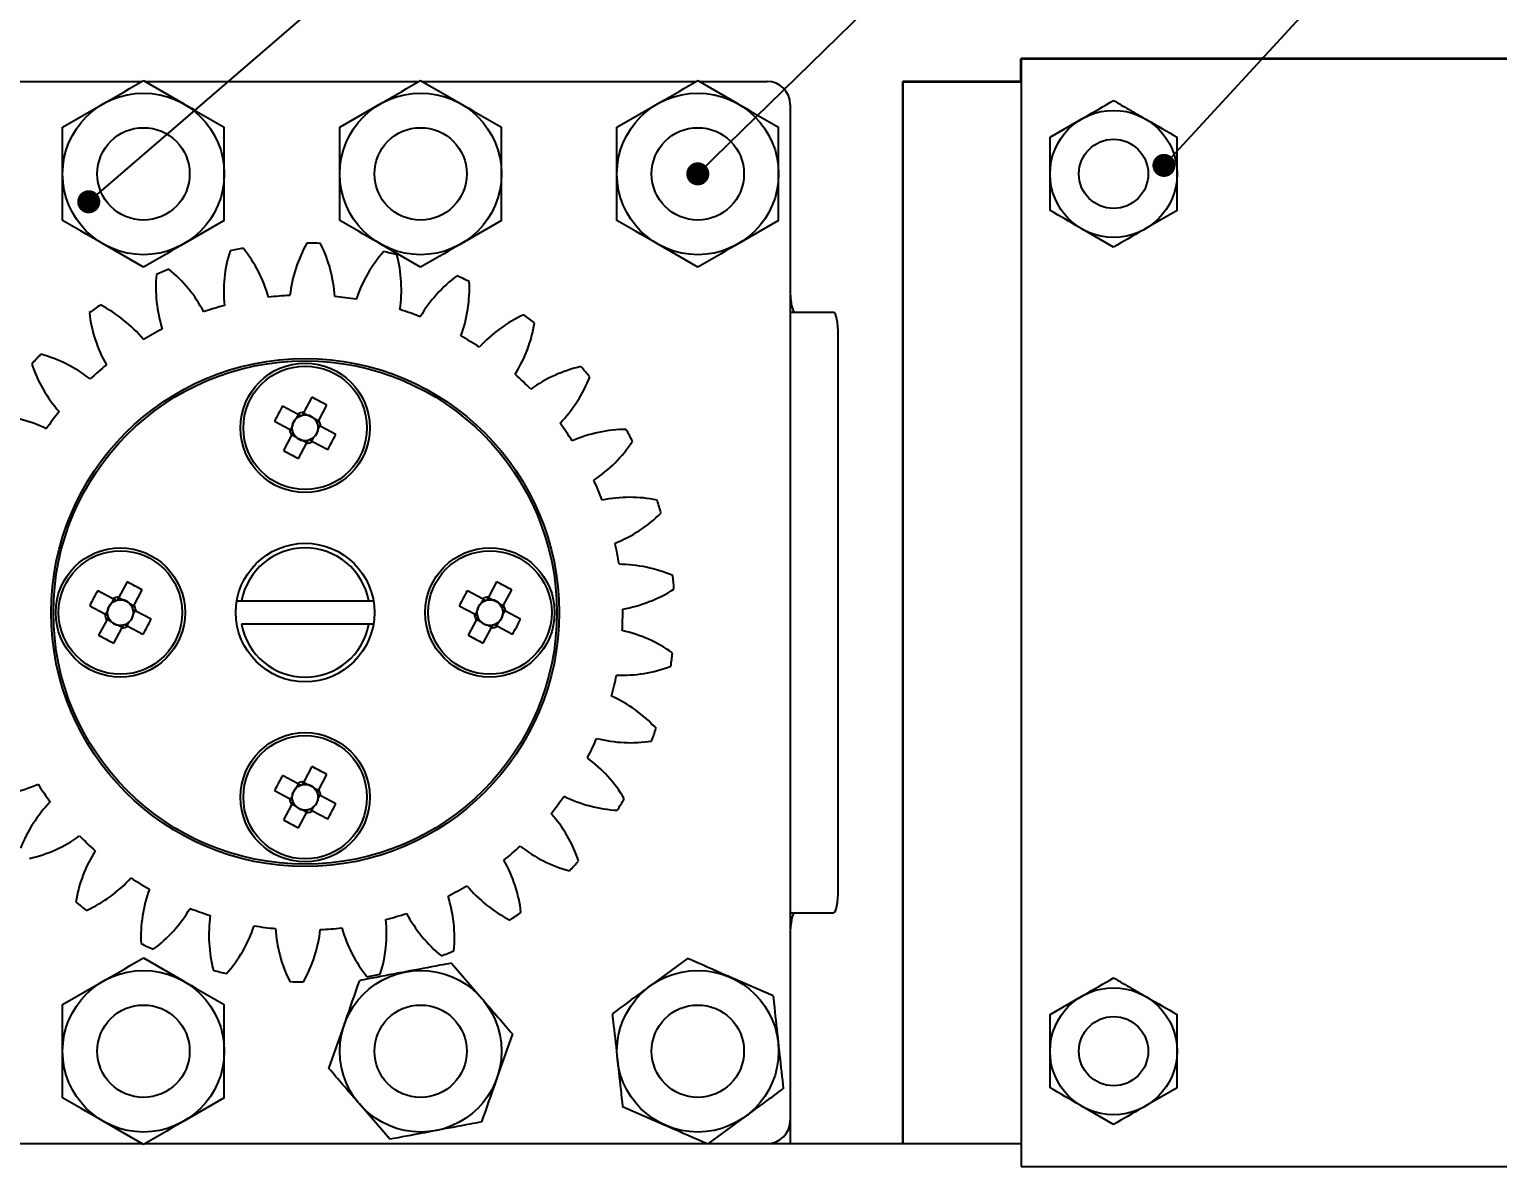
# Model space of a CAD drawing. Header units: millimetres. Extents: x 19686 to 36223, y 4362 to 8014.
# Drawn here: x 19881.4 to 19945, y 4538.4 to 4587.7 of the extents above; entities that cross this region are included whole.
import ezdxf
from ezdxf import colors
from ezdxf.entities.mleader import LeaderData, LeaderLine
from ezdxf.math import Vec2, Vec3

# ---------------------------------------------------------------- set-up
doc = ezdxf.new("R2010")
doc.units = ezdxf.units.MM
doc.layers.get('0').update_dxf_attribs({"lineweight": 35})
doc.layers.add('Nét mảnh', color=130, linetype='Continuous', lineweight=13)
doc.layers.add('Nét đậm', color=7, linetype='Continuous', lineweight=35)
doc.styles.add('MtXpl_TCVN_7284', font='')
doc.styles.get("Standard").update_dxf_attribs({"font": '', "height": 4.375})
doc.styles.get('MtXpl_TCVN_7284').set_extended_font_data('TCVN 7284')
doc.styles.get('Standard').set_extended_font_data('TCVN 7284')
doc.dimstyles.new('ISO-25$0', dxfattribs={"dimtxt": 4.375, "dimasz": 2.5, "dimexe": 1.25, "dimexo": 0.625, "dimtad": 1, "dimtxsty": 'Standard', "dimblk": 'OPEN30', "dimcen": 2.5, "dimadec": 0, "dimazin": 0, "dimtfac": 1, "dimtmove": 0, "dimatfit": 3, "dimldrblk": 'OPEN30', "dimfxl": 1, "dimarcsym": 0})

# ---------------------------------------------------------------- blocks, each defined once
blk = doc.blocks.new('_Dot')
at = {"color": 0, "linetype": 'ByBlock', "lineweight": -2}
blk.add_line((-0.5, 0), (-1, 0), dxfattribs=at)
at = {"color": 0, "linetype": 'ByBlock', "const_width": 0.5}
blk.add_lwpolyline([(-0.25, 0, 1), (0.25, 0, 1)], format="xyb", close=True, dxfattribs=at)
blk = doc.blocks.new('*U144')
at = {"color": 7, "linetype": 'Continuous', "lineweight": 25}
for p, q in [((0.289, 1.327), (-0.06, 0.672)), ((-0.324, 0.592), (-0.978, 0.942)), ((0.093, 0.548), (-0.078, 0.64)), ((0.592, 0.324), (0.942, 0.978)), ((-1.327, 0.289), (-0.672, -0.06)), ((-0.548, 0.093), (-0.64, -0.078)), ((-0.291, 0.575), (-0.383, 0.404)), ((0.575, 0.291), (0.404, 0.383)), ((0.548, -0.093), (0.64, 0.078)), ((1.327, -0.289), (0.672, 0.06)), ((-0.592, -0.324), (-0.942, -0.978)), ((-0.575, -0.291), (-0.404, -0.383)), ((-0.093, -0.548), (0.078, -0.64)), ((0.291, -0.575), (0.383, -0.404)), ((0.324, -0.592), (0.978, -0.942)), ((-0.289, -1.327), (0.06, -0.672))]:
    blk.add_line(p, q, dxfattribs=at)
for radius in [2.8, 2.674, 0.556]:
    blk.add_circle((0, 0), radius, dxfattribs=at)
for centre, radius, start, end in [((-4.551, -8.523), 10.975, 59.96797, 63.83204), ((8.523, -4.551), 10.975, 149.96797, 153.83204), ((0, 0), 0.675, 95.13063, 118.66938), ((0, 0), 0.675, 5.13063, 28.66938), ((0, 0), 0.675, 185.13063, 208.66938), ((0, 0), 0.675, 275.13063, 298.66938), ((-8.523, 4.551), 10.975, 329.96797, 333.83204), ((4.551, 8.523), 10.975, 239.96797, 243.83204)]:
    blk.add_arc(centre, radius, start, end, dxfattribs=at)
for centre, major_axis, start_param, end_param in [((-0.061, 0.032), (0.434, -0.232), 2.77218, 3.511006), ((0.032, 0.061), (-0.232, -0.434), 2.77218, 3.511006), ((-0.032, -0.061), (-0.232, -0.434), 5.913772, 6.652598), ((0.061, -0.032), (0.434, -0.232), 5.913772, 6.652598)]:
    blk.add_ellipse(centre, major_axis=major_axis, ratio=0.990116, start_param=start_param, end_param=end_param, dxfattribs=at)
for points, knots in [([(-0.06, 0.672), (-0.063, 0.668), (-0.082, 0.632), (-0.105, 0.589), (-0.127, 0.548), (-0.131, 0.54)], [0, 0, 0, 0, 0.116743, 0.839382, 1, 1, 1, 1]), ([(-0.192, 0.522), (-0.199, 0.526), (-0.24, 0.548), (-0.284, 0.571), (-0.319, 0.59), (-0.324, 0.592)], [0, 0, 0, 0, 0.1606178, 0.8832571, 1, 1, 1, 1]), ([(0.522, 0.192), (0.526, 0.199), (0.548, 0.24), (0.571, 0.284), (0.59, 0.319), (0.592, 0.324)], [0, 0, 0, 0, 0.160618, 0.883257, 1, 1, 1, 1]), ([(0.672, 0.06), (0.668, 0.063), (0.632, 0.082), (0.589, 0.105), (0.548, 0.127), (0.54, 0.131)], [0, 0, 0, 0, 0.116743, 0.839382, 1, 1, 1, 1]), ([(-0.672, -0.06), (-0.668, -0.063), (-0.632, -0.082), (-0.589, -0.105), (-0.548, -0.127), (-0.54, -0.131)], [0, 0, 0, 0, 0.116743, 0.839382, 1, 1, 1, 1]), ([(-0.522, -0.192), (-0.526, -0.199), (-0.548, -0.24), (-0.571, -0.284), (-0.59, -0.319), (-0.592, -0.324)], [0, 0, 0, 0, 0.160618, 0.883257, 1, 1, 1, 1]), ([(0.06, -0.672), (0.063, -0.668), (0.082, -0.632), (0.105, -0.589), (0.127, -0.548), (0.131, -0.54)], [0, 0, 0, 0, 0.1167429, 0.8393822, 1, 1, 1, 1]), ([(0.192, -0.522), (0.199, -0.526), (0.24, -0.548), (0.284, -0.571), (0.319, -0.59), (0.324, -0.592)], [0, 0, 0, 0, 0.160618, 0.883257, 1, 1, 1, 1])]:
    blk.add_open_spline(points, degree=3, knots=knots, dxfattribs=at)
blk = doc.blocks.new('*U146')
at = {"layer": 'Nét đậm', "color": 0, "linetype": 'ByBlock', "lineweight": -2, "transparency": 16777216}
for p, rotation in [((19407.409, 5313.798), 270.0000000000001), ((19415.409, 5305.798), 180), ((19407.409, 5297.798), 90.00000000000001)]:
    blk.add_blockref('*U144', p, dxfattribs=dict(at, rotation=rotation))
blk.add_blockref('*U144', (19399.409, 5305.798), dxfattribs=at)
blk = doc.blocks.new('_Open30')
at = {"color": 0, "linetype": 'ByBlock', "lineweight": -2}
for p, q in [((-1, 0.268), (0, 0)), ((0, 0), (-1, -0.268)), ((0, 0), (-1, 0))]:
    blk.add_line(p, q, dxfattribs=at)
blk = doc.blocks.new('*D149')
at = {"layer": 'Defpoints', "color": 0, "transparency": 16777216}
for p in [(20035.363, 4636.101), (19715.363, 4562.394), (20035.363, 4562.394)]:
    blk.add_point(p, dxfattribs=at)
at = {"layer": 'Nét mảnh', "color": 0, "lineweight": -2, "transparency": 16777216}
for p, q in [((19715.363, 4563.644), (19715.363, 4638.601)), ((20035.363, 4563.644), (20035.363, 4638.601)), ((19720.363, 4636.101), (20030.363, 4636.101))]:
    blk.add_line(p, q, dxfattribs=at)
at = {"layer": 'Nét mảnh', "color": 0, "lineweight": -2, "transparency": 16777216, "xscale": 5, "yscale": 5, "zscale": 5, "rotation": 180}
blk.add_blockref('_Open30', (19715.363, 4636.101), dxfattribs=at)
at = {"layer": 'Nét mảnh', "color": 0, "lineweight": -2, "transparency": 16777216, "xscale": 5, "yscale": 5, "zscale": 5}
blk.add_blockref('_Open30', (20035.363, 4636.101), dxfattribs=at)
at = {"layer": 'Nét mảnh', "color": 0, "transparency": 16777216, "insert": (19875.363, 4639.101), "char_height": 4.375, "attachment_point": 5}
blk.add_mtext('{\\H0.8x;320}', dxfattribs=at)

msp = doc.modelspace()

# ---------------------------------------------------------------- linework, layer by layer
at = {"color": 18, "linetype": 'Continuous', "lineweight": 25, "true_color": 0x000000}
for p, q in [((19857.363, 4585.394), (19886.292, 4585.394)), ((19886.363, 4585.436), (19888.113, 4584.425)), ((19886.435, 4585.394), (19898.292, 4585.394)), ((19898.363, 4585.436), (19900.113, 4584.425)), ((19898.435, 4585.394), (19910.292, 4585.394)), ((19910.363, 4585.436), (19912.113, 4584.425)), ((19910.435, 4585.394), (19913.363, 4585.394)), ((19919.238, 4539.394), (19919.238, 4585.394)), ((19919.248, 4539.394), (19919.248, 4585.394)), ((19924.363, 4585.394), (19924.363, 4538.394)), ((19882.863, 4583.415), (19884.613, 4584.425)), ((19894.863, 4583.415), (19896.613, 4584.425)), ((19906.863, 4583.415), (19908.613, 4584.425)), ((19914.363, 4584.394), (19914.363, 4539.394)), ((19925.613, 4582.982), (19926.988, 4583.776)), ((19931.113, 4579.806), (19929.738, 4579.013)), ((19889.863, 4579.373), (19888.113, 4578.363)), ((19901.863, 4579.373), (19900.113, 4578.363)), ((19913.863, 4579.373), (19912.113, 4578.363)), ((19928.363, 4578.219), (19926.988, 4579.013)), ((19886.363, 4577.353), (19884.613, 4578.363)), ((19898.363, 4577.353), (19896.613, 4578.363)), ((19910.363, 4577.353), (19908.613, 4578.363)), ((19916.238, 4575.394), (19914.363, 4575.394)), ((19916.447, 4550.394), (19916.447, 4574.394)), ((19890.608, 4562.894), (19896.118, 4562.894)), ((19896.118, 4561.894), (19890.608, 4561.894)), ((19914.363, 4549.394), (19916.238, 4549.394)), ((19886.363, 4547.436), (19888.113, 4546.425)), ((19899.699, 4547.208), (19901.017, 4545.677)), ((19909.92, 4547.411), (19908.292, 4546.215)), ((19913.621, 4545.786), (19911.771, 4546.599)), ((19882.863, 4545.415), (19884.613, 4546.425)), ((19925.613, 4544.982), (19926.988, 4545.776)), ((19894.392, 4542.643), (19895.06, 4544.551)), ((19902.335, 4544.145), (19901.667, 4542.238)), ((19931.113, 4541.806), (19929.738, 4541.013)), ((19889.863, 4541.373), (19888.113, 4540.363)), ((19897.028, 4539.58), (19895.71, 4541.112)), ((19907.106, 4541.002), (19908.956, 4540.189)), ((19928.363, 4540.219), (19926.988, 4541.013)), ((19886.363, 4539.353), (19884.613, 4540.363)), ((19910.806, 4539.377), (19912.435, 4540.573)), ((19874.435, 4539.394), (19886.292, 4539.394)), ((19886.435, 4539.394), (19910.767, 4539.394)), ((19910.83, 4539.394), (19924.363, 4539.394)), ((19924.363, 4538.394), (20032.363, 4538.394))]:
    msp.add_line(p, q, dxfattribs=at)
for centre, radius in [((19886.363, 4581.394), 3.5), ((19898.363, 4581.394), 3.5), ((19910.363, 4581.394), 3.5), ((19928.363, 4581.394), 2.75), ((19886.363, 4581.394), 2), ((19898.363, 4581.394), 2), ((19910.363, 4581.394), 2), ((19928.363, 4581.394), 1.5), ((19893.363, 4562.394), 11), ((19893.363, 4562.394), 10.9), ((19893.363, 4562.394), 3), ((19886.363, 4543.394), 3.5), ((19898.363, 4543.394), 3.5), ((19910.363, 4543.394), 3.5), ((19928.363, 4543.394), 2.75), ((19886.363, 4543.394), 2), ((19898.363, 4543.394), 2), ((19910.363, 4543.394), 2), ((19928.363, 4543.394), 1.5)]:
    msp.add_circle(centre, radius, dxfattribs=at)
for centre, radius, start, end in [((19913.363, 4584.394), 1, 0, 90), ((19898.668, 4575.453), 6, 150.65069, 173.54766), ((19893.363, 4562.394), 16, 87.63534, 89.73144), ((19888.664, 4575.683), 6, 3.81912, 26.71608), ((19895.837, 4576.271), 6, 162.65069, 185.54766), ((19893.363, 4562.394), 16, 99.63534, 101.73144), ((19886.004, 4574.416), 6, 15.81912, 38.71608), ((19901.267, 4574.065), 6, 138.65069, 161.54766), ((19893.363, 4562.394), 16, 75.63534, 77.73144), ((19891.53, 4576.37), 6, 351.81912, 14.71608), ((19892.898, 4576.482), 6, 174.65069, 197.54766), ((19893.363, 4562.394), 16, 111.63534, 113.73144), ((19883.665, 4572.623), 6, 27.81912, 50.71608), ((19903.521, 4572.166), 6, 126.65069, 149.54766), ((19893.363, 4562.394), 16, 63.63534, 65.73144), ((19894.475, 4576.446), 6, 339.81912, 2.71608), ((19893.363, 4562.394), 16, 123.63534, 125.73144), ((19881.75, 4570.383), 6, 39.81912, 62.71608), ((19893.363, 4562.394), 13.749, 92.7394, 96.62738), ((19893.363, 4562.394), 13.749, 80.7394, 84.62738), ((19889.979, 4576.077), 6, 186.65069, 209.54766), ((19893.363, 4562.394), 13.749, 104.7394, 108.62738), ((19893.363, 4562.394), 13.749, 68.7394, 72.62738), ((19905.331, 4569.841), 6, 114.65069, 137.54766), ((19893.363, 4562.394), 16, 51.63534, 53.73144), ((19893.363, 4562.394), 13.749, 116.7394, 120.62738), ((19897.373, 4575.907), 6, 327.81912, 350.71608), ((19893.363, 4562.394), 13.749, 56.7394, 60.62738), ((19893.363, 4562.394), 16, 135.63534, 137.73144), ((19880.343, 4567.794), 6, 51.81912, 74.71608), ((19887.208, 4575.075), 6, 198.65069, 221.54766), ((19893.363, 4562.394), 13.749, 128.7394, 132.62738), ((19893.363, 4562.394), 13.749, 44.7394, 48.62738), ((19906.618, 4567.19), 6, 102.65069, 125.54766), ((19900.095, 4574.778), 6, 315.81912, 338.71608), ((19893.363, 4562.394), 16, 39.63534, 41.73144), ((19879.505, 4564.969), 6, 63.81912, 86.71608), ((19893.363, 4562.394), 13.749, 140.7394, 144.62738), ((19893.363, 4562.394), 13.749, 32.7394, 36.62738), ((19907.325, 4564.329), 6, 90.65069, 113.54766), ((19893.363, 4562.394), 16, 27.63534, 29.73144), ((19902.522, 4573.108), 6, 303.81912, 326.71608), ((19893.363, 4562.394), 13.749, 20.7394, 24.62738), ((19907.423, 4561.384), 6, 78.65069, 101.54766), ((19893.363, 4562.394), 16, 15.63534, 17.73144), ((19904.55, 4570.97), 6, 291.81912, 314.71608), ((19893.363, 4562.394), 2.8, 10.28656, 169.71344), ((19893.363, 4562.394), 13.749, 8.7394, 12.62738), ((19906.905, 4558.483), 6, 66.65069, 89.54766), ((19893.363, 4562.394), 16, 3.63534, 5.73144), ((19906.088, 4568.457), 6, 279.81912, 302.71608), ((19893.363, 4562.394), 13.749, 356.7394, 0.62738), ((19893.363, 4562.394), 2.8, 190.28656, 349.71344), ((19905.796, 4555.753), 6, 54.65069, 77.54766), ((19893.363, 4562.394), 16, 351.63534, 353.73144), ((19907.071, 4565.679), 6, 267.81912, 290.71608), ((19893.363, 4562.394), 13.749, 344.7394, 348.62738), ((19904.144, 4553.313), 6, 42.65069, 65.54766), ((19893.363, 4562.394), 16, 339.63534, 341.73144), ((19893.363, 4562.394), 13.749, 332.7394, 336.62738), ((19907.454, 4562.757), 6, 255.81912, 278.71608), ((19902.02, 4551.27), 6, 30.65069, 53.54766), ((19879.401, 4560.459), 6, 270.65069, 293.54766), ((19893.363, 4562.394), 13.749, 212.7394, 216.62738), ((19886.632, 4550.01), 6, 135.81912, 158.71608), ((19893.363, 4562.394), 13.749, 320.7394, 324.62738), ((19907.222, 4559.819), 6, 243.81912, 266.71608), ((19893.363, 4562.394), 16, 327.63534, 329.73144), ((19899.518, 4549.714), 6, 18.65069, 41.54766), ((19880.109, 4557.598), 6, 282.65069, 305.54766), ((19893.363, 4562.394), 13.749, 224.7394, 228.62738), ((19893.363, 4562.394), 13.749, 308.7394, 312.62738), ((19906.383, 4556.994), 6, 231.81912, 254.71608), ((19889.354, 4548.881), 6, 147.81912, 170.71608), ((19896.748, 4548.711), 6, 6.65069, 29.54766), ((19893.363, 4562.394), 16, 315.63534, 317.73144), ((19881.396, 4554.947), 6, 294.65069, 317.54766), ((19893.363, 4562.394), 13.749, 236.7394, 240.62738), ((19892.251, 4548.343), 6, 159.81912, 182.71608), ((19893.363, 4562.394), 13.749, 296.7394, 300.62738), ((19904.976, 4554.405), 6, 219.81912, 242.71608), ((19893.363, 4562.394), 16, 231.63534, 233.73144), ((19893.829, 4548.306), 6, 354.65069, 17.54766), ((19883.206, 4552.622), 6, 306.65069, 329.54766), ((19893.363, 4562.394), 13.749, 248.7394, 252.62738), ((19895.197, 4548.418), 6, 171.81912, 194.71608), ((19890.89, 4548.517), 6, 342.65069, 5.54766), ((19893.363, 4562.394), 13.749, 284.7394, 288.62738), ((19903.062, 4552.165), 6, 207.81912, 230.71608), ((19893.363, 4562.394), 16, 303.63534, 305.73144), ((19885.459, 4550.723), 6, 318.65069, 341.54766), ((19893.363, 4562.394), 13.749, 260.7394, 264.62738), ((19898.063, 4549.105), 6, 183.81912, 206.71608), ((19888.058, 4549.335), 6, 330.65069, 353.54766), ((19893.363, 4562.394), 13.749, 272.7394, 276.62738), ((19900.723, 4550.373), 6, 195.81912, 218.71608), ((19893.363, 4562.394), 16, 243.63534, 245.73144), ((19893.363, 4562.394), 16, 291.63534, 293.73144), ((19893.363, 4562.394), 16, 255.63534, 257.73144), ((19893.363, 4562.394), 16, 279.63534, 281.73144), ((19893.363, 4562.394), 16, 267.63534, 269.73144), ((19913.363, 4540.394), 1, 270, 0)]:
    msp.add_arc(centre, radius, start, end, dxfattribs=at)
for centre, start_param, end_param in [((19914.572, 4576.394), 1.570796, 3.141593), ((19916.238, 4574.394), 4.712389, 6.283185), ((19916.238, 4550.394), 3.141593, 4.712389), ((19914.572, 4548.394), 0, 1.570796)]:
    msp.add_ellipse(centre, major_axis=(0, 1), ratio=0.208333, start_param=start_param, end_param=end_param, dxfattribs=at)
for points, knots in [([(19884.613, 4584.425), (19884.655, 4584.449), (19885.246, 4584.79), (19885.825, 4585.125), (19886.363, 4585.436)], [0, 0, 0, 0, 0.070174, 1, 1, 1, 1]), ([(19896.613, 4584.425), (19896.655, 4584.449), (19897.246, 4584.79), (19897.825, 4585.125), (19898.363, 4585.436)], [0, 0, 0, 0, 0.070174, 1, 1, 1, 1]), ([(19908.613, 4584.425), (19908.655, 4584.449), (19909.246, 4584.79), (19909.825, 4585.125), (19910.363, 4585.436)], [0, 0, 0, 0, 0.070174, 1, 1, 1, 1]), ([(19888.113, 4584.425), (19888.155, 4584.401), (19888.746, 4584.06), (19889.325, 4583.726), (19889.863, 4583.415)], [0, 0, 0, 0, 0.070174, 1, 1, 1, 1]), ([(19900.113, 4584.425), (19900.155, 4584.401), (19900.746, 4584.06), (19901.325, 4583.726), (19901.863, 4583.415)], [0, 0, 0, 0, 0.070174, 1, 1, 1, 1]), ([(19912.113, 4584.425), (19912.155, 4584.401), (19912.746, 4584.06), (19913.325, 4583.726), (19913.863, 4583.415)], [0, 0, 0, 0, 0.070174, 1, 1, 1, 1]), ([(19926.988, 4583.776), (19927.021, 4583.794), (19927.485, 4584.063), (19927.94, 4584.325), (19928.363, 4584.57)], [0, 0, 0, 0, 0.07015, 1, 1, 1, 1]), ([(19928.363, 4584.57), (19928.587, 4584.441), (19929.037, 4584.18), (19929.503, 4583.911), (19929.738, 4583.776)], [0, 0, 0, 0, 0.495458, 1, 1, 1, 1]), ([(19882.863, 4581.394), (19882.863, 4581.578), (19882.863, 4582.262), (19882.863, 4582.928), (19882.863, 4583.415)], [0, 0, 0, 0, 0.268634, 1, 1, 1, 1]), ([(19889.863, 4581.394), (19889.863, 4581.578), (19889.863, 4582.262), (19889.863, 4582.928), (19889.863, 4583.415)], [0, 0, 0, 0, 0.268634, 1, 1, 1, 1]), ([(19894.863, 4581.394), (19894.863, 4581.578), (19894.863, 4582.262), (19894.863, 4582.928), (19894.863, 4583.415)], [0, 0, 0, 0, 0.268634, 1, 1, 1, 1]), ([(19901.863, 4581.394), (19901.863, 4581.578), (19901.863, 4582.262), (19901.863, 4582.928), (19901.863, 4583.415)], [0, 0, 0, 0, 0.268634, 1, 1, 1, 1]), ([(19906.863, 4581.394), (19906.863, 4581.578), (19906.863, 4582.262), (19906.863, 4582.928), (19906.863, 4583.415)], [0, 0, 0, 0, 0.268634, 1, 1, 1, 1]), ([(19913.863, 4581.394), (19913.863, 4581.578), (19913.863, 4582.262), (19913.863, 4582.928), (19913.863, 4583.415)], [0, 0, 0, 0, 0.268634, 1, 1, 1, 1]), ([(19929.738, 4583.776), (19929.771, 4583.757), (19930.235, 4583.489), (19930.69, 4583.226), (19931.113, 4582.982)], [0, 0, 0, 0, 0.07015, 1, 1, 1, 1]), ([(19925.613, 4581.394), (19925.613, 4581.538), (19925.613, 4582.076), (19925.613, 4582.599), (19925.613, 4582.982)], [0, 0, 0, 0, 0.268634, 1, 1, 1, 1]), ([(19931.113, 4581.394), (19931.113, 4581.538), (19931.113, 4582.076), (19931.113, 4582.599), (19931.113, 4582.982)], [0, 0, 0, 0, 0.268634, 1, 1, 1, 1]), ([(19882.863, 4579.373), (19882.863, 4579.543), (19882.863, 4580.202), (19882.863, 4580.886), (19882.863, 4581.394)], [0, 0, 0, 0, 0.257551, 1, 1, 1, 1]), ([(19889.863, 4579.373), (19889.863, 4579.543), (19889.863, 4580.202), (19889.863, 4580.886), (19889.863, 4581.394)], [0, 0, 0, 0, 0.257551, 1, 1, 1, 1]), ([(19894.863, 4579.373), (19894.863, 4579.543), (19894.863, 4580.202), (19894.863, 4580.886), (19894.863, 4581.394)], [0, 0, 0, 0, 0.257551, 1, 1, 1, 1]), ([(19901.863, 4579.373), (19901.863, 4579.543), (19901.863, 4580.202), (19901.863, 4580.886), (19901.863, 4581.394)], [0, 0, 0, 0, 0.257551, 1, 1, 1, 1]), ([(19906.863, 4579.373), (19906.863, 4579.543), (19906.863, 4580.202), (19906.863, 4580.886), (19906.863, 4581.394)], [0, 0, 0, 0, 0.257551, 1, 1, 1, 1]), ([(19913.863, 4579.373), (19913.863, 4579.543), (19913.863, 4580.202), (19913.863, 4580.886), (19913.863, 4581.394)], [0, 0, 0, 0, 0.257551, 1, 1, 1, 1]), ([(19925.613, 4579.806), (19925.613, 4579.94), (19925.613, 4580.457), (19925.613, 4580.995), (19925.613, 4581.394)], [0, 0, 0, 0, 0.257551, 1, 1, 1, 1]), ([(19931.113, 4579.806), (19931.113, 4579.94), (19931.113, 4580.457), (19931.113, 4580.995), (19931.113, 4581.394)], [0, 0, 0, 0, 0.257551, 1, 1, 1, 1]), ([(19926.988, 4579.013), (19926.956, 4579.031), (19926.491, 4579.299), (19926.036, 4579.562), (19925.613, 4579.806)], [0, 0, 0, 0, 0.07015, 1, 1, 1, 1]), ([(19884.613, 4578.363), (19884.572, 4578.387), (19883.981, 4578.728), (19883.402, 4579.062), (19882.863, 4579.373)], [0, 0, 0, 0, 0.070174, 1, 1, 1, 1]), ([(19896.613, 4578.363), (19896.572, 4578.387), (19895.981, 4578.728), (19895.402, 4579.062), (19894.863, 4579.373)], [0, 0, 0, 0, 0.070174, 1, 1, 1, 1]), ([(19908.613, 4578.363), (19908.572, 4578.387), (19907.981, 4578.728), (19907.402, 4579.062), (19906.863, 4579.373)], [0, 0, 0, 0, 0.070174, 1, 1, 1, 1]), ([(19929.738, 4579.013), (19929.706, 4578.994), (19929.241, 4578.726), (19928.786, 4578.463), (19928.363, 4578.219)], [0, 0, 0, 0, 0.0701503, 1, 1, 1, 1]), ([(19888.113, 4578.363), (19888.072, 4578.339), (19887.481, 4577.998), (19886.902, 4577.664), (19886.363, 4577.353)], [0, 0, 0, 0, 0.070174, 1, 1, 1, 1]), ([(19900.113, 4578.363), (19900.072, 4578.339), (19899.481, 4577.998), (19898.902, 4577.664), (19898.363, 4577.353)], [0, 0, 0, 0, 0.070174, 1, 1, 1, 1]), ([(19912.113, 4578.363), (19912.072, 4578.339), (19911.481, 4577.998), (19910.902, 4577.664), (19910.363, 4577.353)], [0, 0, 0, 0, 0.070174, 1, 1, 1, 1]), ([(19890.405, 4562.894), (19890.408, 4562.894), (19890.413, 4562.894), (19890.438, 4562.894), (19890.471, 4562.894), (19890.514, 4562.894), (19890.564, 4562.894), (19890.593, 4562.894), (19890.608, 4562.894)], [0, 0, 0, 0, 0.244624, 0.370897, 0.499561, 0.723785, 0.855508, 1, 1, 1, 1]), ([(19896.118, 4562.894), (19896.134, 4562.894), (19896.163, 4562.894), (19896.213, 4562.894), (19896.256, 4562.894), (19896.288, 4562.894), (19896.314, 4562.894), (19896.319, 4562.894), (19896.321, 4562.894)], [0, 0, 0, 0, 0.1444652, 0.2761792, 0.5004385, 0.6290842, 0.7553509, 1, 1, 1, 1]), ([(19896.321, 4561.894), (19896.319, 4561.894), (19896.314, 4561.894), (19896.288, 4561.894), (19896.256, 4561.894), (19896.213, 4561.894), (19896.163, 4561.894), (19896.134, 4561.894), (19896.118, 4561.894)], [0, 0, 0, 0, 0.244624, 0.370897, 0.499561, 0.723785, 0.855508, 1, 1, 1, 1]), ([(19884.613, 4546.425), (19884.655, 4546.449), (19885.246, 4546.79), (19885.825, 4547.125), (19886.363, 4547.436)], [0, 0, 0, 0, 0.070174, 1, 1, 1, 1]), ([(19899.699, 4547.208), (19899.532, 4547.177), (19898.885, 4547.055), (19898.213, 4546.928), (19897.713, 4546.833)], [0, 0, 0, 0, 0.257551, 1, 1, 1, 1]), ([(19911.771, 4546.599), (19911.727, 4546.618), (19911.102, 4546.892), (19910.49, 4547.161), (19909.92, 4547.411)], [0, 0, 0, 0, 0.070174, 1, 1, 1, 1]), ([(19897.713, 4546.833), (19897.533, 4546.799), (19896.861, 4546.672), (19896.206, 4546.548), (19895.728, 4546.458)], [0, 0, 0, 0, 0.268634, 1, 1, 1, 1]), ([(19926.988, 4545.776), (19927.021, 4545.794), (19927.485, 4546.063), (19927.94, 4546.325), (19928.363, 4546.57)], [0, 0, 0, 0, 0.07015, 1, 1, 1, 1]), ([(19928.363, 4546.57), (19928.587, 4546.441), (19929.037, 4546.18), (19929.503, 4545.911), (19929.738, 4545.776)], [0, 0, 0, 0, 0.495458, 1, 1, 1, 1]), ([(19888.113, 4546.425), (19888.155, 4546.401), (19888.746, 4546.06), (19889.325, 4545.726), (19889.863, 4545.415)], [0, 0, 0, 0, 0.070174, 1, 1, 1, 1]), ([(19895.06, 4544.551), (19895.076, 4544.596), (19895.301, 4545.24), (19895.522, 4545.871), (19895.728, 4546.458)], [0, 0, 0, 0, 0.070174, 1, 1, 1, 1]), ([(19908.292, 4546.215), (19908.253, 4546.187), (19907.703, 4545.783), (19907.164, 4545.387), (19906.663, 4545.019)], [0, 0, 0, 0, 0.070174, 1, 1, 1, 1]), ([(19882.863, 4543.394), (19882.863, 4543.578), (19882.863, 4544.262), (19882.863, 4544.928), (19882.863, 4545.415)], [0, 0, 0, 0, 0.268634, 1, 1, 1, 1]), ([(19889.863, 4543.394), (19889.863, 4543.578), (19889.863, 4544.262), (19889.863, 4544.928), (19889.863, 4545.415)], [0, 0, 0, 0, 0.268634, 1, 1, 1, 1]), ([(19901.017, 4545.677), (19901.048, 4545.64), (19901.493, 4545.123), (19901.929, 4544.616), (19902.335, 4544.145)], [0, 0, 0, 0, 0.070174, 1, 1, 1, 1]), ([(19913.621, 4545.786), (19913.639, 4545.618), (19913.712, 4544.963), (19913.787, 4544.283), (19913.842, 4543.778)], [0, 0, 0, 0, 0.257551, 1, 1, 1, 1]), ([(19929.738, 4545.776), (19929.771, 4545.757), (19930.235, 4545.489), (19930.69, 4545.226), (19931.113, 4544.982)], [0, 0, 0, 0, 0.07015, 1, 1, 1, 1]), ([(19906.663, 4545.019), (19906.682, 4544.85), (19906.754, 4544.196), (19906.829, 4543.516), (19906.884, 4543.01)], [0, 0, 0, 0, 0.257551, 1, 1, 1, 1]), ([(19925.613, 4543.394), (19925.613, 4543.538), (19925.613, 4544.076), (19925.613, 4544.599), (19925.613, 4544.982)], [0, 0, 0, 0, 0.268634, 1, 1, 1, 1]), ([(19931.113, 4543.394), (19931.113, 4543.538), (19931.113, 4544.076), (19931.113, 4544.599), (19931.113, 4544.982)], [0, 0, 0, 0, 0.268634, 1, 1, 1, 1]), ([(19882.863, 4541.373), (19882.863, 4541.543), (19882.863, 4542.202), (19882.863, 4542.886), (19882.863, 4543.394)], [0, 0, 0, 0, 0.257551, 1, 1, 1, 1]), ([(19889.863, 4541.373), (19889.863, 4541.543), (19889.863, 4542.202), (19889.863, 4542.886), (19889.863, 4543.394)], [0, 0, 0, 0, 0.257551, 1, 1, 1, 1]), ([(19913.842, 4543.778), (19913.862, 4543.595), (19913.937, 4542.915), (19914.01, 4542.253), (19914.064, 4541.769)], [0, 0, 0, 0, 0.268634, 1, 1, 1, 1]), ([(19925.613, 4541.806), (19925.613, 4541.94), (19925.613, 4542.457), (19925.613, 4542.995), (19925.613, 4543.394)], [0, 0, 0, 0, 0.257551, 1, 1, 1, 1]), ([(19931.113, 4541.806), (19931.113, 4541.94), (19931.113, 4542.457), (19931.113, 4542.995), (19931.113, 4543.394)], [0, 0, 0, 0, 0.257551, 1, 1, 1, 1]), ([(19906.884, 4543.01), (19906.905, 4542.828), (19906.98, 4542.148), (19907.053, 4541.486), (19907.106, 4541.002)], [0, 0, 0, 0, 0.268634, 1, 1, 1, 1]), ([(19895.71, 4541.112), (19895.679, 4541.148), (19895.234, 4541.665), (19894.798, 4542.172), (19894.392, 4542.643)], [0, 0, 0, 0, 0.070174, 1, 1, 1, 1]), ([(19901.667, 4542.238), (19901.651, 4542.192), (19901.425, 4541.548), (19901.204, 4540.917), (19900.999, 4540.33)], [0, 0, 0, 0, 0.070174, 1, 1, 1, 1]), ([(19912.435, 4540.573), (19912.474, 4540.601), (19913.024, 4541.005), (19913.563, 4541.401), (19914.064, 4541.769)], [0, 0, 0, 0, 0.070174, 1, 1, 1, 1]), ([(19926.988, 4541.013), (19926.956, 4541.031), (19926.491, 4541.299), (19926.036, 4541.562), (19925.613, 4541.806)], [0, 0, 0, 0, 0.07015, 1, 1, 1, 1]), ([(19884.613, 4540.363), (19884.572, 4540.387), (19883.981, 4540.728), (19883.402, 4541.062), (19882.863, 4541.373)], [0, 0, 0, 0, 0.070174, 1, 1, 1, 1]), ([(19929.738, 4541.013), (19929.706, 4540.994), (19929.241, 4540.726), (19928.786, 4540.463), (19928.363, 4540.219)], [0, 0, 0, 0, 0.0701503, 1, 1, 1, 1]), ([(19888.113, 4540.363), (19888.072, 4540.339), (19887.481, 4539.998), (19886.902, 4539.664), (19886.363, 4539.353)], [0, 0, 0, 0, 0.070174, 1, 1, 1, 1]), ([(19900.999, 4540.33), (19900.832, 4540.299), (19900.185, 4540.176), (19899.513, 4540.049), (19899.013, 4539.955)], [0, 0, 0, 0, 0.257551, 1, 1, 1, 1]), ([(19908.956, 4540.189), (19909, 4540.17), (19909.625, 4539.896), (19910.237, 4539.627), (19910.806, 4539.377)], [0, 0, 0, 0, 0.070174, 1, 1, 1, 1]), ([(19899.013, 4539.955), (19898.833, 4539.921), (19898.161, 4539.794), (19897.506, 4539.67), (19897.028, 4539.58)], [0, 0, 0, 0, 0.268634, 1, 1, 1, 1])]:
    msp.add_open_spline(points, degree=3, knots=knots, dxfattribs=at)
at = {"layer": 'Nét đậm', "color": 18, "true_color": 0x000000}
for p, q in [((19924.363, 4585.394), (19924.363, 4586.394)), ((19924.363, 4586.394), (20032.363, 4586.394)), ((19919.238, 4585.394), (19924.363, 4585.394))]:
    msp.add_line(p, q, dxfattribs=at)

# ---------------------------------------------------------------- block references
msp.add_blockref('*U146', (485.954, -743.404), dxfattribs=at)

# ---------------------------------------------------------------- dimensions: what is measured, and where the dimension line sits
at = {"layer": 'Nét mảnh', "color": 18, "true_color": 0x000000}
dim = msp.add_linear_dim(base=(20035.363, 4636.101), p1=(19715.363, 4562.394), p2=(20035.363, 4562.394), text='{\\H0.8x;<>}', dimstyle='ISO-25$0', override={"dimscale": 2, "dimtxt": 3.5}, dxfattribs=at)
dim.commit()
dim.dimension.update_dxf_attribs({"geometry": '*D149', "text_midpoint": (19875.363, 4639.101)})

# ---------------------------------------------------------------- leaders
ml = msp.add_multileader_mtext('Standard', dxfattribs=at)
ml.set_content('5', color=(0, 0, 0), style='MtXpl_TCVN_7284')
ml.set_leader_properties()
ml.set_arrow_properties(name='DOT')
ml.build(insert=Vec2(0, 0))
ml.multileader.update_dxf_attribs({"text_left_attachment_type": 5, "text_right_attachment_type": 5, "dogleg_length": 3, "arrow_head_size": 1})
ctx = ml.context
ctx.base_point, ctx.char_height, ctx.arrow_head_size, ctx.landing_gap_size, ctx.plane_origin = Vec3(19907.802, 4598.125), 5, 1, 0, Vec3(19883.994, 4580.184)
ctx.left_attachment, ctx.right_attachment = 5, 5
notes = []
notes.append((ctx, [(0, (1, 1, 0), (19904.802, 4598.125), (1, 0), 3, [(0, [(19883.994, 4580.184)], 0, [])])]))
ctx.mtext.insert, ctx.mtext.flow_direction = Vec3(19907.802, 4604.125), 5
ml = msp.add_multileader_mtext('Standard', dxfattribs=at)
ml.set_content('4', color=(0, 0, 0), style='MtXpl_TCVN_7284')
ml.set_leader_properties()
ml.set_arrow_properties(name='DOT')
ml.build(insert=Vec2(0, 0))
ml.multileader.update_dxf_attribs({"text_left_attachment_type": 5, "text_right_attachment_type": 5, "dogleg_length": 3, "arrow_head_size": 1})
ctx = ml.context
ctx.base_point, ctx.char_height, ctx.arrow_head_size, ctx.landing_gap_size, ctx.plane_origin = Vec3(19930.477, 4598.125), 5, 1, 0, Vec3(19912.414, 4583.081)
ctx.left_attachment, ctx.right_attachment = 5, 5
notes.append((ctx, [(0, (1, 1, 0), (19927.477, 4598.125), (1, 0), 3, [(0, [(19910.363, 4581.394)], 0, [])])]))
ctx.mtext.insert, ctx.mtext.flow_direction = Vec3(19930.477, 4604.125), 5
ml = msp.add_multileader_mtext('Standard', dxfattribs=at)
ml.set_content('3', color=(0, 0, 0), style='MtXpl_TCVN_7284')
ml.set_leader_properties()
ml.set_arrow_properties(name='DOT')
ml.build(insert=Vec2(0, 0))
ml.multileader.update_dxf_attribs({"text_left_attachment_type": 5, "text_right_attachment_type": 5, "dogleg_length": 3, "arrow_head_size": 1})
ctx = ml.context
ctx.base_point, ctx.char_height, ctx.arrow_head_size, ctx.landing_gap_size, ctx.plane_origin = Vec3(19948.609, 4598.125), 5, 1, 0, Vec3(19930.546, 4581.761)
ctx.left_attachment, ctx.right_attachment = 5, 5
notes.append((ctx, [(0, (1, 1, 0), (19945.609, 4598.125), (1, 0), 3, [(0, [(19930.546, 4581.761)], 0, [])])]))
ctx.mtext.insert, ctx.mtext.flow_direction = Vec3(19948.609, 4604.125), 5
for ctx, leaders in notes:
    for number, flags, end, landing, length, lines in leaders:
        leader = LeaderData()
        leader.index, (leader.has_last_leader_line, leader.has_dogleg_vector, leader.attachment_direction) = number, flags
        leader.last_leader_point, leader.dogleg_vector, leader.dogleg_length = Vec3(end), Vec3(landing), length
        for number, points, colour, breaks in lines:
            line = LeaderLine()
            line.index, line.vertices, line.color, line.breaks = number, Vec3.list(points), colors.encode_raw_color(colour), breaks
            leader.lines.append(line)
        ctx.leaders.append(leader)

doc.saveas('drawing.dxf')
